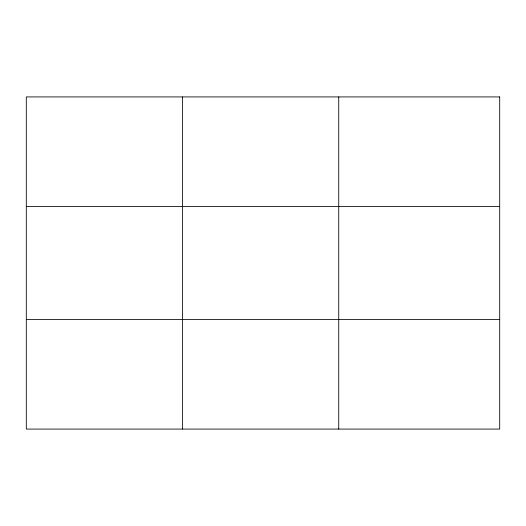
<?xml version="1.0" encoding="UTF-8"?>
<svg xmlns="http://www.w3.org/2000/svg" width="526" height="526" viewBox="0 0 526 526"><rect width="100%" height="100%" fill="white"/><g stroke="black" fill="none" stroke-linecap="round" stroke-linejoin="round"><path stroke-width="0.79" d="M182.522 96.922L182.522 429.078M338.744 96.922L338.744 429.078M26.3 206.534L499.7 206.534M26.3 319.466L499.7 319.466M499.7 96.922L499.7 429.078L26.3 429.078L26.3 96.922L499.7 96.922"/></g></svg>
